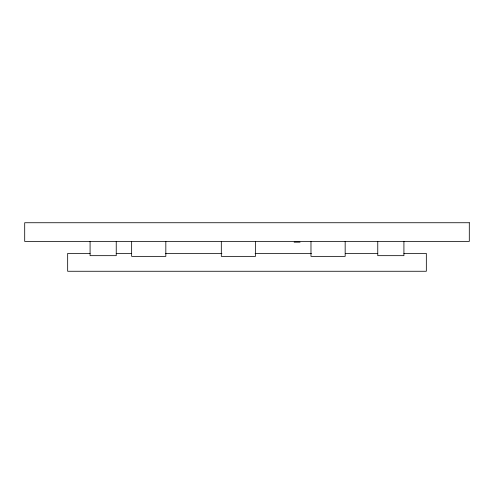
<?xml version="1.0" encoding="UTF-8"?>
<svg xmlns="http://www.w3.org/2000/svg" width="494" height="494" viewBox="0 0 494 494"><rect width="100%" height="100%" fill="white"/><g stroke="black" fill="none" stroke-linecap="round" stroke-linejoin="round"><path stroke-width="0.74" d="M294.115 242.165L300.062 242.165M90.081 253.428L67.666 253.428L67.666 271.262L426.334 271.262L426.334 253.428L403.919 253.428M116.238 253.428L131.663 253.428M165.607 253.428L221.929 253.428M255.102 253.428L311.418 253.428M345.362 253.428L377.762 253.428M403.919 241.418L403.919 255.664L377.762 255.664L377.762 241.418M345.164 241.418L345.164 256.367L310.979 256.367L310.979 241.418M255.497 241.418L255.497 256.367L221.312 256.367L221.312 241.418M165.83 241.418L165.83 256.367L131.645 256.367L131.645 241.418M116.238 241.418L116.238 255.664L90.081 255.664L90.081 241.418M469.3 222.738L24.7 222.738L24.7 241.418L469.3 241.418L469.3 222.738"/></g></svg>
